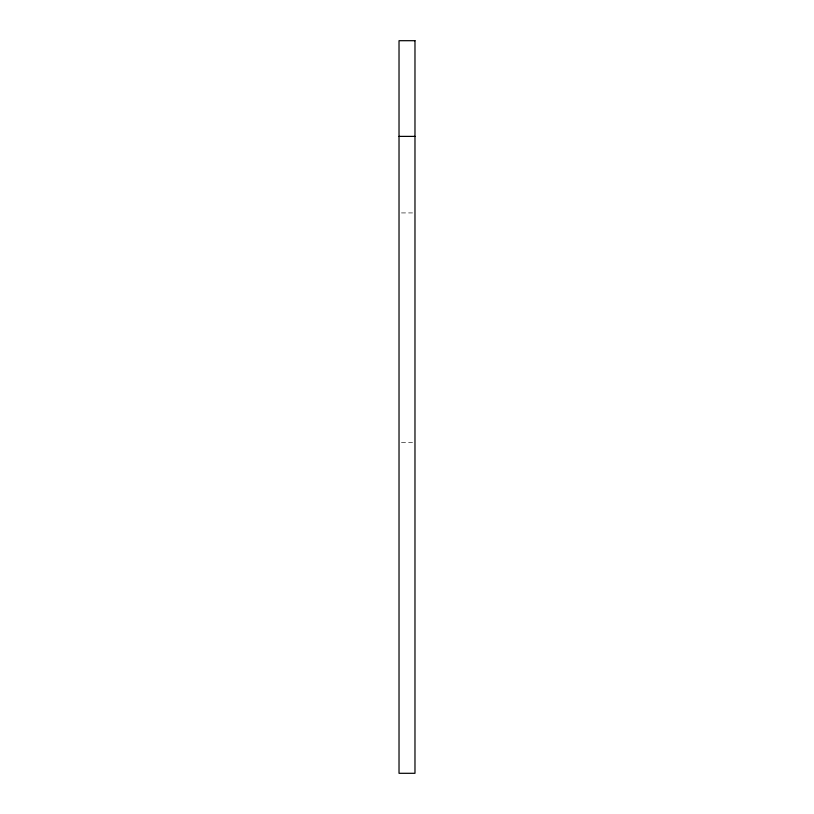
<?xml version="1.0" encoding="UTF-8"?>
<svg xmlns="http://www.w3.org/2000/svg" width="814" height="814" viewBox="0 0 814 814"><rect width="100%" height="100%" fill="white"/><g stroke="black" fill="none" stroke-linecap="round" stroke-linejoin="round"><path stroke-width="0.61" stroke-dasharray="4.07 3.05" d="M401.475 212.922L412.525 212.922M401.475 442.562L412.525 442.562"/><path stroke-width="1.22" d="M399.023 136.386L414.977 136.386M414.977 40.7L399.023 40.7L399.023 773.3L414.977 773.3L414.977 40.7"/></g></svg>
